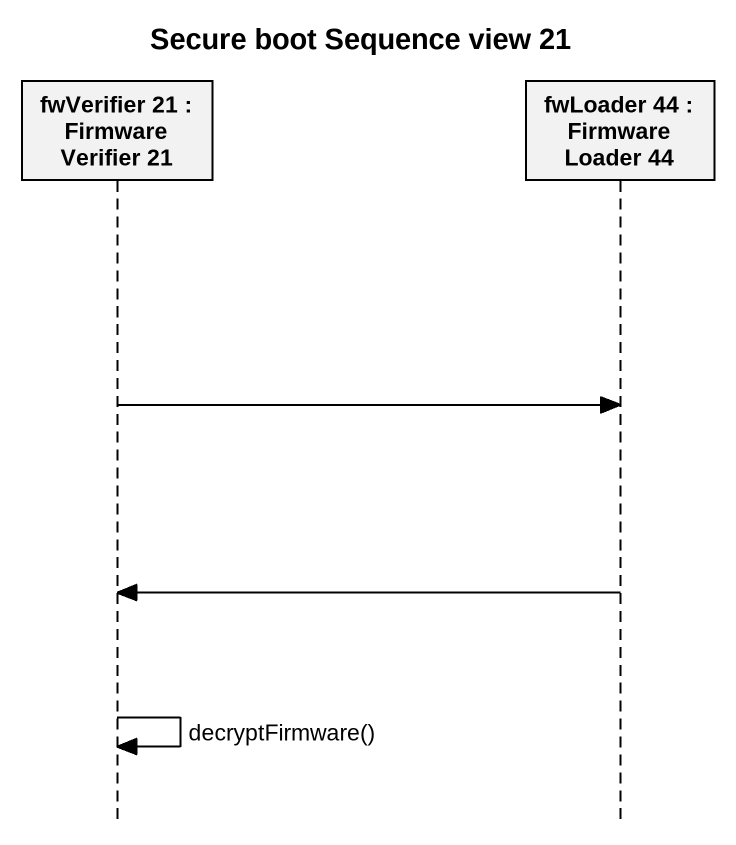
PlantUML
@startuml
title Secure boot Sequence view 21
hide footbox
participant "fwVerifier 21 : Firmware Verifier 21" as fwVerifier_21
participant "fwLoader 44 : Firmware Loader 44" as fwLoader_44

fwVerifier_21 -> fwLoader_44
fwLoader_44 -> fwVerifier_21
fwVerifier_21 -> fwVerifier_21 : decryptFirmware()
@enduml
